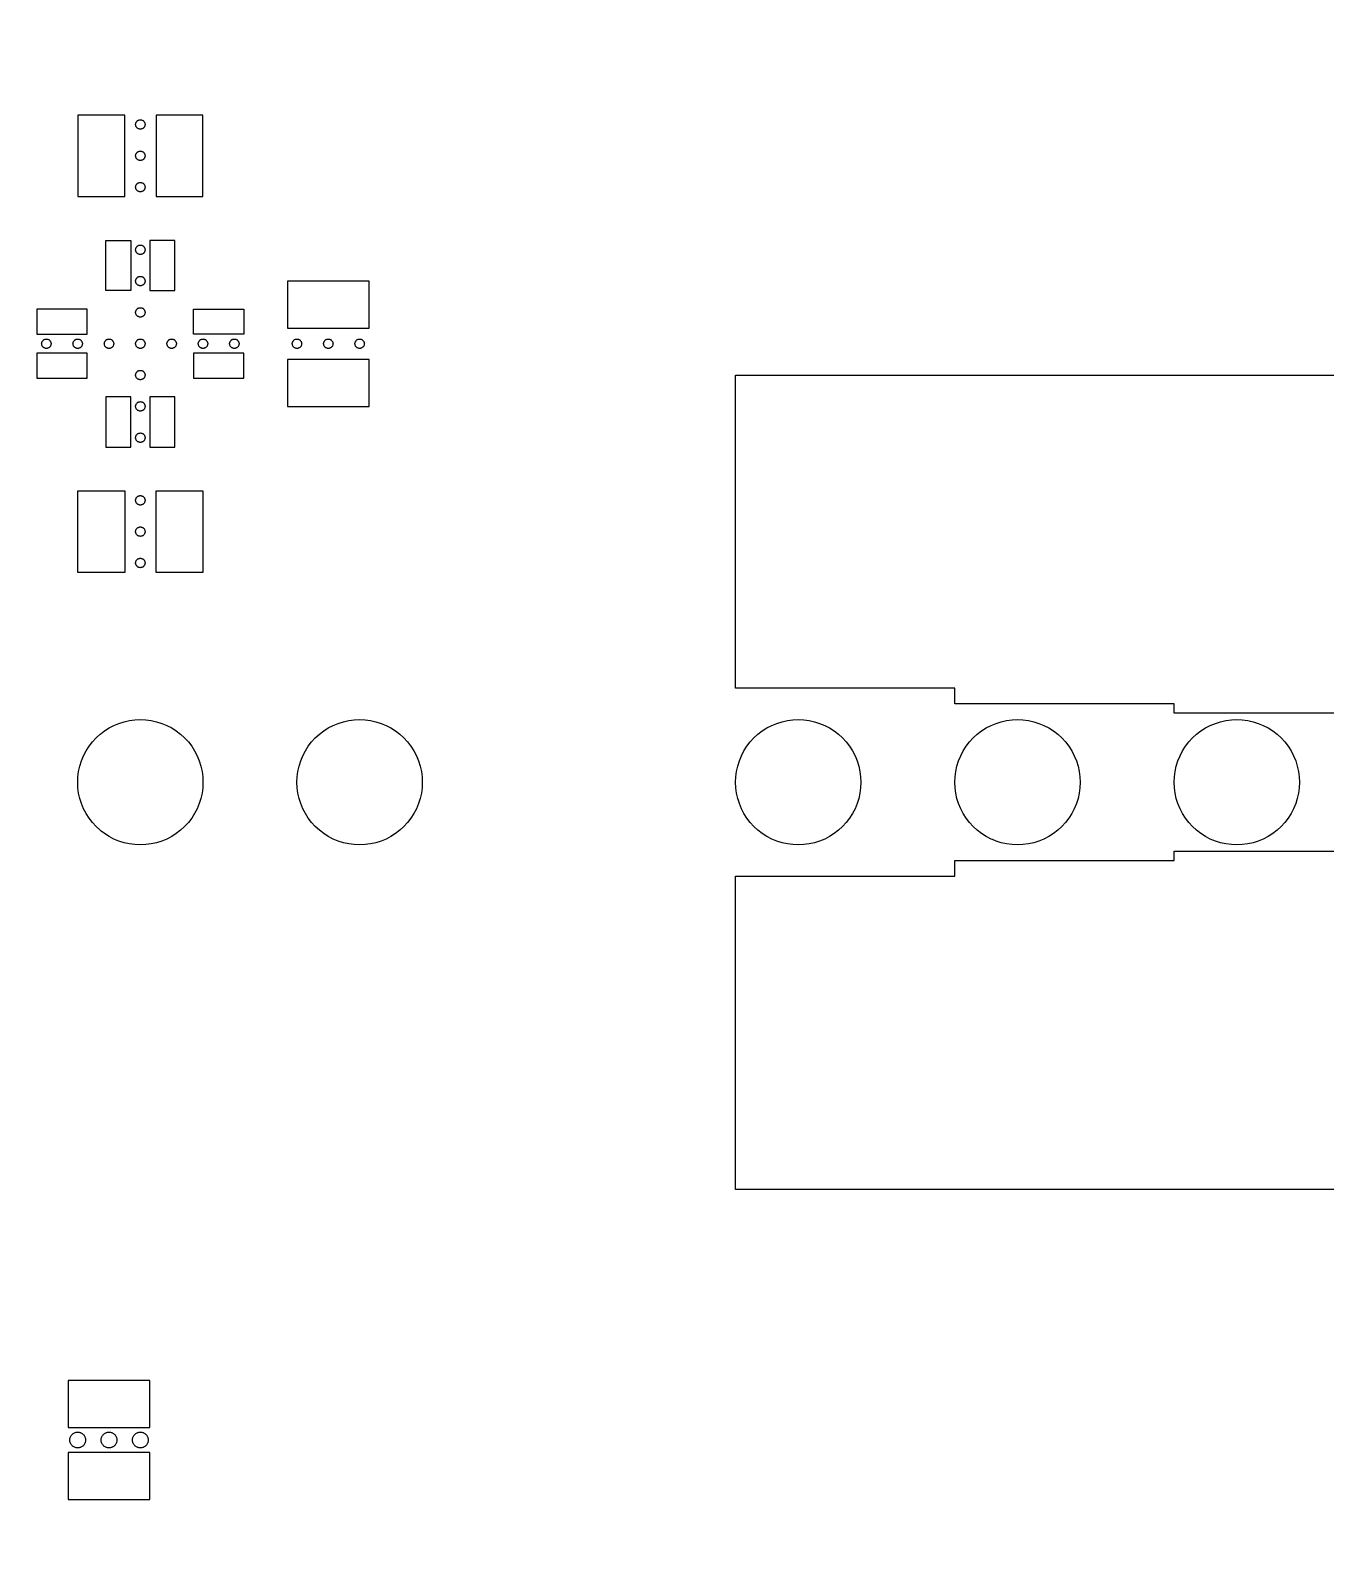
# Model space of a CAD drawing. Extents: x -52 to 52, y -50 to 50.
# Drawn here: x 41.215 to 41.6282, y 1.9 to 2.3899 of the extents above; entities that cross this region are included whole.
import ezdxf

# ---------------------------------------------------------------- set-up
doc = ezdxf.new("R2010")
doc.units = 0
for name, color, linetype in [('helperLayer', 6, 'CONTINUOUS'), ('largegap', 4, 'CONTINUOUS'), ('smallgap', 3, 'CONTINUOUS')]:
    doc.layers.add(name, color=color, linetype=linetype)

# ---------------------------------------------------------------- blocks, each defined once
blk = doc.blocks.new('Markers')
at = {"layer": 'largegap', "linetype": 'CONTINUOUS'}
for points in [[(41.23, 2.327), (41.245, 2.327), (41.245, 2.353), (41.23, 2.353), (41.23, 2.327)], [(41.23, 2.327), (41.245, 2.327), (41.245, 2.353), (41.23, 2.353), (41.23, 2.327)], [(41.255, 2.327), (41.27, 2.327), (41.27, 2.353), (41.255, 2.353), (41.255, 2.327)], [(41.255, 2.327), (41.27, 2.327), (41.27, 2.353), (41.255, 2.353), (41.255, 2.327)], [(41.239, 2.297), (41.239, 2.313), (41.245, 2.313), (41.247, 2.313), (41.247, 2.297), (41.239, 2.297)], [(41.239, 2.297), (41.239, 2.313), (41.245, 2.313), (41.247, 2.313), (41.247, 2.297), (41.239, 2.297)], [(41.253, 2.297), (41.261, 2.297), (41.261, 2.313), (41.253, 2.313), (41.253, 2.297)], [(41.253, 2.297), (41.261, 2.297), (41.261, 2.313), (41.253, 2.313), (41.253, 2.297)], [(41.297, 2.285), (41.323, 2.285), (41.323, 2.3), (41.297, 2.3), (41.297, 2.285)], [(41.297, 2.285), (41.323, 2.285), (41.323, 2.3), (41.297, 2.3), (41.297, 2.285)], [(41.217, 2.283), (41.233, 2.283), (41.233, 2.291), (41.217, 2.291), (41.217, 2.283)], [(41.217, 2.283), (41.233, 2.283), (41.233, 2.291), (41.217, 2.291), (41.217, 2.283)], [(41.267, 2.283), (41.267, 2.291), (41.27, 2.291), (41.283, 2.291), (41.283, 2.283), (41.267, 2.283)], [(41.267, 2.283), (41.267, 2.291), (41.27, 2.291), (41.283, 2.291), (41.283, 2.283), (41.267, 2.283)], [(41.217, 2.269), (41.233, 2.269), (41.233, 2.277), (41.217, 2.277), (41.217, 2.269)], [(41.217, 2.269), (41.233, 2.269), (41.233, 2.277), (41.217, 2.277), (41.217, 2.269)], [(41.267, 2.269), (41.283, 2.269), (41.283, 2.277), (41.267, 2.277), (41.267, 2.269)], [(41.267, 2.269), (41.283, 2.269), (41.283, 2.277), (41.267, 2.277), (41.267, 2.269)], [(41.297, 2.26), (41.323, 2.26), (41.323, 2.275), (41.297, 2.275), (41.297, 2.26)], [(41.297, 2.26), (41.323, 2.26), (41.323, 2.275), (41.297, 2.275), (41.297, 2.26)], [(41.58, 2.162), (41.58, 2.165), (41.51, 2.165), (41.51, 2.17), (41.44, 2.17), (41.44, 2.27), (41.83, 2.27), (41.83, 2.17), (41.76, 2.17), (41.76, 2.165), (41.69, 2.165), (41.69, 2.162), (41.58, 2.162)], [(41.58, 2.162), (41.58, 2.165), (41.51, 2.165), (41.51, 2.17), (41.44, 2.17), (41.44, 2.27), (41.83, 2.27), (41.83, 2.17), (41.76, 2.17), (41.76, 2.165), (41.69, 2.165), (41.69, 2.162), (41.58, 2.162)], [(41.239, 2.247), (41.247, 2.247), (41.247, 2.263), (41.239, 2.263), (41.239, 2.247)], [(41.239, 2.247), (41.247, 2.247), (41.247, 2.263), (41.239, 2.263), (41.239, 2.247)], [(41.253, 2.247), (41.261, 2.247), (41.261, 2.263), (41.253, 2.263), (41.253, 2.247)], [(41.253, 2.247), (41.261, 2.247), (41.261, 2.263), (41.253, 2.263), (41.253, 2.247)], [(41.23, 2.207), (41.23, 2.233), (41.233, 2.233), (41.245, 2.233), (41.245, 2.207), (41.23, 2.207)], [(41.23, 2.207), (41.23, 2.233), (41.233, 2.233), (41.245, 2.233), (41.245, 2.207), (41.23, 2.207)], [(41.255, 2.207), (41.255, 2.233), (41.261, 2.233), (41.27, 2.233), (41.27, 2.207), (41.255, 2.207)], [(41.255, 2.207), (41.255, 2.233), (41.261, 2.233), (41.27, 2.233), (41.27, 2.207), (41.255, 2.207)], [(41.44, 2.01), (41.44, 2.11), (41.51, 2.11), (41.51, 2.115), (41.58, 2.115), (41.58, 2.118), (41.69, 2.118), (41.69, 2.115), (41.76, 2.115), (41.76, 2.11), (41.83, 2.11), (41.83, 2.01), (41.44, 2.01)], [(41.44, 2.01), (41.44, 2.11), (41.51, 2.11), (41.51, 2.115), (41.58, 2.115), (41.58, 2.118), (41.69, 2.118), (41.69, 2.115), (41.76, 2.115), (41.76, 2.11), (41.83, 2.11), (41.83, 2.01), (41.44, 2.01)], [(41.227, 1.934), (41.253, 1.934), (41.253, 1.949), (41.227, 1.949), (41.227, 1.934)], [(41.227, 1.934), (41.253, 1.934), (41.253, 1.949), (41.227, 1.949), (41.227, 1.934)], [(41.227, 1.911), (41.253, 1.911), (41.253, 1.926), (41.227, 1.926), (41.227, 1.911)], [(41.227, 1.911), (41.253, 1.911), (41.253, 1.926), (41.227, 1.926), (41.227, 1.911)]]:
    blk.add_lwpolyline(points, close=True, dxfattribs=at)
at = {"layer": 'smallgap', "linetype": 'CONTINUOUS'}
for points in [[(41.24974, 2.351478), (41.249869, 2.351495), (41.25, 2.351501), (41.250131, 2.351495), (41.25026, 2.351478), (41.250388, 2.35145), (41.250513, 2.351411), (41.250634, 2.35136), (41.25075, 2.3513), (41.25086, 2.35123), (41.250964, 2.35115), (41.251061, 2.351062), (41.251149, 2.350965), (41.251229, 2.350861), (41.251299, 2.350751), (41.251359, 2.350635), (41.25141, 2.350514), (41.251449, 2.350389), (41.251477, 2.350261), (41.251494, 2.350132), (41.2515, 2.350001), (41.251494, 2.34987), (41.251477, 2.349741), (41.251449, 2.349613), (41.25141, 2.349488), (41.251359, 2.349367), (41.251299, 2.349251), (41.251229, 2.349141), (41.251149, 2.349037), (41.251061, 2.34894), (41.250964, 2.348852), (41.25086, 2.348772), (41.25075, 2.348702), (41.250634, 2.348642), (41.250513, 2.348591), (41.250388, 2.348552), (41.25026, 2.348524), (41.250131, 2.348507), (41.25, 2.348501), (41.249869, 2.348507), (41.24974, 2.348524), (41.249612, 2.348552), (41.249487, 2.348591), (41.249366, 2.348642), (41.24925, 2.348702), (41.24914, 2.348772), (41.249036, 2.348852), (41.248939, 2.34894), (41.248851, 2.349037), (41.248771, 2.349141), (41.248701, 2.349251), (41.248641, 2.349367), (41.24859, 2.349488), (41.248551, 2.349613), (41.248523, 2.349741), (41.248506, 2.34987), (41.2485, 2.350001), (41.248506, 2.350132), (41.248523, 2.350261), (41.248551, 2.350389), (41.24859, 2.350514), (41.248641, 2.350635), (41.248701, 2.350751), (41.248771, 2.350861), (41.248851, 2.350965), (41.248939, 2.351062), (41.249036, 2.35115), (41.24914, 2.35123), (41.24925, 2.3513), (41.249366, 2.35136), (41.249487, 2.351411), (41.249612, 2.35145), (41.24974, 2.351478)], [(41.249869, 2.341495), (41.25, 2.341501), (41.250131, 2.341495), (41.25026, 2.341478), (41.250388, 2.34145), (41.250513, 2.341411), (41.250634, 2.34136), (41.25075, 2.3413), (41.25086, 2.34123), (41.250964, 2.34115), (41.251061, 2.341062), (41.251149, 2.340965), (41.251229, 2.340861), (41.251299, 2.340751), (41.251359, 2.340635), (41.25141, 2.340514), (41.251449, 2.340389), (41.251477, 2.340261), (41.251494, 2.340132), (41.2515, 2.340001), (41.251494, 2.33987), (41.251477, 2.339741), (41.251449, 2.339613), (41.25141, 2.339488), (41.251359, 2.339367), (41.251299, 2.339251), (41.251229, 2.339141), (41.251149, 2.339037), (41.251061, 2.33894), (41.250964, 2.338852), (41.25086, 2.338772), (41.25075, 2.338702), (41.250634, 2.338642), (41.250513, 2.338591), (41.250388, 2.338552), (41.25026, 2.338524), (41.250131, 2.338507), (41.25, 2.338501), (41.249869, 2.338507), (41.24974, 2.338524), (41.249612, 2.338552), (41.249487, 2.338591), (41.249366, 2.338642), (41.24925, 2.338702), (41.24914, 2.338772), (41.249036, 2.338852), (41.248939, 2.33894), (41.248851, 2.339037), (41.248771, 2.339141), (41.248701, 2.339251), (41.248641, 2.339367), (41.24859, 2.339488), (41.248551, 2.339613), (41.248523, 2.339741), (41.248506, 2.33987), (41.2485, 2.340001), (41.248506, 2.340132), (41.248523, 2.340261), (41.248551, 2.340389), (41.24859, 2.340514), (41.248641, 2.340635), (41.248701, 2.340751), (41.248771, 2.340861), (41.248851, 2.340965), (41.248939, 2.341062), (41.249036, 2.34115), (41.24914, 2.34123), (41.24925, 2.3413), (41.249366, 2.34136), (41.249487, 2.341411), (41.249612, 2.34145), (41.24974, 2.341478), (41.249869, 2.341495)], [(41.24974, 2.331478), (41.249869, 2.331495), (41.25, 2.331501), (41.250131, 2.331495), (41.25026, 2.331478), (41.250388, 2.33145), (41.250513, 2.331411), (41.250634, 2.33136), (41.25075, 2.3313), (41.25086, 2.33123), (41.250964, 2.33115), (41.251061, 2.331062), (41.251149, 2.330965), (41.251229, 2.330861), (41.251299, 2.330751), (41.251359, 2.330635), (41.25141, 2.330514), (41.251449, 2.330389), (41.251477, 2.330261), (41.251494, 2.330132), (41.2515, 2.330001), (41.251494, 2.32987), (41.251477, 2.329741), (41.251449, 2.329613), (41.25141, 2.329488), (41.251359, 2.329367), (41.251299, 2.329251), (41.251229, 2.329141), (41.251149, 2.329037), (41.251061, 2.32894), (41.250964, 2.328852), (41.25086, 2.328772), (41.25075, 2.328702), (41.250634, 2.328642), (41.250513, 2.328591), (41.250388, 2.328552), (41.25026, 2.328524), (41.250131, 2.328507), (41.25, 2.328501), (41.249869, 2.328507), (41.24974, 2.328524), (41.249612, 2.328552), (41.249487, 2.328591), (41.249366, 2.328642), (41.24925, 2.328702), (41.24914, 2.328772), (41.249036, 2.328852), (41.248939, 2.32894), (41.248851, 2.329037), (41.248771, 2.329141), (41.248701, 2.329251), (41.248641, 2.329367), (41.24859, 2.329488), (41.248551, 2.329613), (41.248523, 2.329741), (41.248506, 2.32987), (41.2485, 2.330001), (41.248506, 2.330132), (41.248523, 2.330261), (41.248551, 2.330389), (41.24859, 2.330514), (41.248641, 2.330635), (41.248701, 2.330751), (41.248771, 2.330861), (41.248851, 2.330965), (41.248939, 2.331062), (41.249036, 2.33115), (41.24914, 2.33123), (41.24925, 2.3313), (41.249366, 2.33136), (41.249487, 2.331411), (41.249612, 2.33145), (41.24974, 2.331478)], [(41.24974, 2.311478), (41.249869, 2.311495), (41.25, 2.311501), (41.250131, 2.311495), (41.25026, 2.311478), (41.250388, 2.31145), (41.250513, 2.311411), (41.250634, 2.31136), (41.25075, 2.3113), (41.25086, 2.31123), (41.250964, 2.31115), (41.251061, 2.311062), (41.251149, 2.310965), (41.251229, 2.310861), (41.251299, 2.310751), (41.251359, 2.310635), (41.25141, 2.310514), (41.251449, 2.310389), (41.251477, 2.310261), (41.251494, 2.310132), (41.2515, 2.310001), (41.251494, 2.30987), (41.251477, 2.309741), (41.251449, 2.309613), (41.25141, 2.309488), (41.251359, 2.309367), (41.251299, 2.309251), (41.251229, 2.309141), (41.251149, 2.309037), (41.251061, 2.30894), (41.250964, 2.308852), (41.25086, 2.308772), (41.25075, 2.308702), (41.250634, 2.308642), (41.250513, 2.308591), (41.250388, 2.308552), (41.25026, 2.308524), (41.250131, 2.308507), (41.25, 2.308501), (41.249869, 2.308507), (41.24974, 2.308524), (41.249612, 2.308552), (41.249487, 2.308591), (41.249366, 2.308642), (41.24925, 2.308702), (41.24914, 2.308772), (41.249036, 2.308852), (41.248939, 2.30894), (41.248851, 2.309037), (41.248771, 2.309141), (41.248701, 2.309251), (41.248641, 2.309367), (41.24859, 2.309488), (41.248551, 2.309613), (41.248523, 2.309741), (41.248506, 2.30987), (41.2485, 2.310001), (41.248506, 2.310132), (41.248523, 2.310261), (41.248551, 2.310389), (41.24859, 2.310514), (41.248641, 2.310635), (41.248701, 2.310751), (41.248771, 2.310861), (41.248851, 2.310965), (41.248939, 2.311062), (41.249036, 2.31115), (41.24914, 2.31123), (41.24925, 2.3113), (41.249366, 2.31136), (41.249487, 2.311411), (41.249612, 2.31145), (41.24974, 2.311478)], [(41.249869, 2.301495), (41.25, 2.301501), (41.250131, 2.301495), (41.25026, 2.301478), (41.250388, 2.30145), (41.250513, 2.301411), (41.250634, 2.30136), (41.25075, 2.3013), (41.25086, 2.30123), (41.250964, 2.30115), (41.251061, 2.301062), (41.251149, 2.300965), (41.251229, 2.300861), (41.251299, 2.300751), (41.251359, 2.300635), (41.25141, 2.300514), (41.251424, 2.30047), (41.251449, 2.300389), (41.251477, 2.300261), (41.251494, 2.300132), (41.2515, 2.300001), (41.251494, 2.29987), (41.251477, 2.299741), (41.251449, 2.299613), (41.25141, 2.299488), (41.251359, 2.299367), (41.251299, 2.299251), (41.251229, 2.299141), (41.251149, 2.299037), (41.251061, 2.29894), (41.250964, 2.298852), (41.25086, 2.298772), (41.25075, 2.298702), (41.250634, 2.298642), (41.250513, 2.298591), (41.250388, 2.298552), (41.25026, 2.298524), (41.250131, 2.298507), (41.25, 2.298501), (41.249869, 2.298507), (41.24974, 2.298524), (41.249612, 2.298552), (41.249487, 2.298591), (41.249366, 2.298642), (41.24925, 2.298702), (41.24914, 2.298772), (41.249036, 2.298852), (41.248939, 2.29894), (41.248851, 2.299037), (41.248771, 2.299141), (41.248701, 2.299251), (41.248641, 2.299367), (41.24859, 2.299488), (41.248551, 2.299613), (41.248523, 2.299741), (41.248506, 2.29987), (41.2485, 2.300001), (41.248506, 2.300132), (41.248523, 2.300261), (41.248551, 2.300389), (41.248576, 2.30047), (41.24859, 2.300514), (41.248641, 2.300635), (41.248701, 2.300751), (41.248771, 2.300861), (41.248851, 2.300965), (41.248939, 2.301062), (41.249036, 2.30115), (41.24914, 2.30123), (41.24925, 2.3013), (41.249366, 2.30136), (41.249487, 2.301411), (41.249612, 2.30145), (41.24974, 2.301478), (41.249869, 2.301495)], [(41.249869, 2.291495), (41.25, 2.291501), (41.250131, 2.291495), (41.25026, 2.291478), (41.250388, 2.29145), (41.250513, 2.291411), (41.250634, 2.29136), (41.25075, 2.2913), (41.25086, 2.29123), (41.250964, 2.29115), (41.251061, 2.291062), (41.251149, 2.290965), (41.251229, 2.290861), (41.251299, 2.290751), (41.251359, 2.290635), (41.25141, 2.290514), (41.251449, 2.290389), (41.251477, 2.290261), (41.251494, 2.290132), (41.2515, 2.290001), (41.251494, 2.28987), (41.251477, 2.289741), (41.251449, 2.289613), (41.25141, 2.289488), (41.251359, 2.289367), (41.251299, 2.289251), (41.251229, 2.289141), (41.251149, 2.289037), (41.251061, 2.28894), (41.250964, 2.288852), (41.25086, 2.288772), (41.25075, 2.288702), (41.250634, 2.288642), (41.250513, 2.288591), (41.250388, 2.288552), (41.25026, 2.288524), (41.250131, 2.288507), (41.25, 2.288501), (41.249869, 2.288507), (41.24974, 2.288524), (41.249612, 2.288552), (41.249487, 2.288591), (41.249366, 2.288642), (41.24925, 2.288702), (41.24914, 2.288772), (41.249036, 2.288852), (41.248939, 2.28894), (41.248851, 2.289037), (41.248771, 2.289141), (41.248701, 2.289251), (41.248641, 2.289367), (41.24859, 2.289488), (41.248551, 2.289613), (41.248523, 2.289741), (41.248506, 2.28987), (41.2485, 2.290001), (41.248506, 2.290132), (41.248523, 2.290261), (41.248551, 2.290389), (41.24859, 2.290514), (41.248641, 2.290635), (41.248701, 2.290751), (41.248771, 2.290861), (41.248851, 2.290965), (41.248939, 2.291062), (41.249036, 2.29115), (41.24914, 2.29123), (41.24925, 2.2913), (41.249366, 2.29136), (41.249487, 2.291411), (41.249612, 2.29145), (41.24974, 2.291478), (41.249869, 2.291495)], [(41.219869, 2.281495), (41.22, 2.281501), (41.220131, 2.281495), (41.22026, 2.281478), (41.220388, 2.28145), (41.220513, 2.281411), (41.220634, 2.28136), (41.22075, 2.2813), (41.22086, 2.28123), (41.220964, 2.28115), (41.221061, 2.281062), (41.221149, 2.280965), (41.221229, 2.280861), (41.221299, 2.280751), (41.221359, 2.280635), (41.22141, 2.280514), (41.221449, 2.280389), (41.221477, 2.280261), (41.221494, 2.280132), (41.2215, 2.280001), (41.221494, 2.27987), (41.221477, 2.279741), (41.221449, 2.279613), (41.22141, 2.279488), (41.221359, 2.279367), (41.221299, 2.279251), (41.221229, 2.279141), (41.221149, 2.279037), (41.221061, 2.27894), (41.220964, 2.278852), (41.22086, 2.278772), (41.22075, 2.278702), (41.220634, 2.278642), (41.220513, 2.278591), (41.220388, 2.278552), (41.22026, 2.278524), (41.220131, 2.278507), (41.22, 2.278501), (41.219869, 2.278507), (41.21974, 2.278524), (41.219612, 2.278552), (41.219487, 2.278591), (41.219366, 2.278642), (41.21925, 2.278702), (41.21914, 2.278772), (41.219036, 2.278852), (41.218939, 2.27894), (41.218851, 2.279037), (41.218771, 2.279141), (41.218701, 2.279251), (41.218641, 2.279367), (41.21859, 2.279488), (41.218551, 2.279613), (41.218523, 2.279741), (41.218506, 2.27987), (41.2185, 2.280001), (41.218506, 2.280132), (41.218523, 2.280261), (41.218551, 2.280389), (41.21859, 2.280514), (41.218641, 2.280635), (41.218701, 2.280751), (41.218771, 2.280861), (41.218851, 2.280965), (41.218939, 2.281062), (41.219036, 2.28115), (41.21914, 2.28123), (41.21925, 2.2813), (41.219366, 2.28136), (41.219487, 2.281411), (41.219612, 2.28145), (41.21974, 2.281478), (41.219869, 2.281495)], [(41.22974, 2.281478), (41.229869, 2.281495), (41.23, 2.281501), (41.230131, 2.281495), (41.23026, 2.281478), (41.230388, 2.28145), (41.230513, 2.281411), (41.230634, 2.28136), (41.23075, 2.2813), (41.23086, 2.28123), (41.230964, 2.28115), (41.231061, 2.281062), (41.231149, 2.280965), (41.231229, 2.280861), (41.231299, 2.280751), (41.231359, 2.280635), (41.23141, 2.280514), (41.231449, 2.280389), (41.231477, 2.280261), (41.231494, 2.280132), (41.2315, 2.280001), (41.231494, 2.27987), (41.231477, 2.279741), (41.231449, 2.279613), (41.23141, 2.279488), (41.231359, 2.279367), (41.231299, 2.279251), (41.231229, 2.279141), (41.231149, 2.279037), (41.231061, 2.27894), (41.230964, 2.278852), (41.23086, 2.278772), (41.23075, 2.278702), (41.230634, 2.278642), (41.230513, 2.278591), (41.230388, 2.278552), (41.23026, 2.278524), (41.230131, 2.278507), (41.23, 2.278501), (41.229869, 2.278507), (41.22974, 2.278524), (41.229612, 2.278552), (41.229487, 2.278591), (41.229366, 2.278642), (41.22925, 2.278702), (41.22914, 2.278772), (41.229036, 2.278852), (41.228939, 2.27894), (41.228851, 2.279037), (41.228771, 2.279141), (41.228701, 2.279251), (41.228641, 2.279367), (41.22859, 2.279488), (41.228551, 2.279613), (41.228523, 2.279741), (41.228506, 2.27987), (41.2285, 2.280001), (41.228506, 2.280132), (41.228523, 2.280261), (41.228551, 2.280389), (41.22859, 2.280514), (41.228641, 2.280635), (41.228701, 2.280751), (41.228771, 2.280861), (41.228851, 2.280965), (41.228939, 2.281062), (41.229036, 2.28115), (41.22914, 2.28123), (41.22925, 2.2813), (41.229366, 2.28136), (41.229487, 2.281411), (41.229612, 2.28145), (41.22974, 2.281478)], [(41.23974, 2.281478), (41.239869, 2.281495), (41.24, 2.281501), (41.240131, 2.281495), (41.24026, 2.281478), (41.240388, 2.28145), (41.240513, 2.281411), (41.240634, 2.28136), (41.24075, 2.2813), (41.24086, 2.28123), (41.240964, 2.28115), (41.241061, 2.281062), (41.241149, 2.280965), (41.241229, 2.280861), (41.241299, 2.280751), (41.241359, 2.280635), (41.24141, 2.280514), (41.241449, 2.280389), (41.241477, 2.280261), (41.241494, 2.280132), (41.2415, 2.280001), (41.241494, 2.27987), (41.241477, 2.279741), (41.241449, 2.279613), (41.24141, 2.279488), (41.241359, 2.279367), (41.241299, 2.279251), (41.241229, 2.279141), (41.241149, 2.279037), (41.241061, 2.27894), (41.240964, 2.278852), (41.24086, 2.278772), (41.24075, 2.278702), (41.240634, 2.278642), (41.240513, 2.278591), (41.240388, 2.278552), (41.24026, 2.278524), (41.240131, 2.278507), (41.24, 2.278501), (41.239869, 2.278507), (41.23974, 2.278524), (41.239612, 2.278552), (41.239487, 2.278591), (41.239366, 2.278642), (41.23925, 2.278702), (41.23914, 2.278772), (41.239036, 2.278852), (41.238939, 2.27894), (41.238851, 2.279037), (41.238771, 2.279141), (41.238701, 2.279251), (41.238641, 2.279367), (41.23859, 2.279488), (41.238551, 2.279613), (41.238523, 2.279741), (41.238506, 2.27987), (41.2385, 2.280001), (41.238506, 2.280132), (41.238523, 2.280261), (41.238551, 2.280389), (41.23859, 2.280514), (41.238641, 2.280635), (41.238701, 2.280751), (41.238771, 2.280861), (41.238851, 2.280965), (41.238939, 2.281062), (41.239036, 2.28115), (41.23914, 2.28123), (41.23925, 2.2813), (41.239366, 2.28136), (41.239487, 2.281411), (41.239612, 2.28145), (41.23974, 2.281478)], [(41.249869, 2.281495), (41.25, 2.281501), (41.250131, 2.281495), (41.25026, 2.281478), (41.250388, 2.28145), (41.250513, 2.281411), (41.250634, 2.28136), (41.25075, 2.2813), (41.25086, 2.28123), (41.250964, 2.28115), (41.251061, 2.281062), (41.251149, 2.280965), (41.251229, 2.280861), (41.251299, 2.280751), (41.251359, 2.280635), (41.25141, 2.280514), (41.251449, 2.280389), (41.251477, 2.280261), (41.251494, 2.280132), (41.2515, 2.280001), (41.251494, 2.27987), (41.251477, 2.279741), (41.251449, 2.279613), (41.25141, 2.279488), (41.251359, 2.279367), (41.251299, 2.279251), (41.251229, 2.279141), (41.251149, 2.279037), (41.251061, 2.27894), (41.250964, 2.278852), (41.25086, 2.278772), (41.25075, 2.278702), (41.250634, 2.278642), (41.250513, 2.278591), (41.250388, 2.278552), (41.25026, 2.278524), (41.250131, 2.278507), (41.25, 2.278501), (41.249869, 2.278507), (41.249844, 2.27851), (41.249843, 2.27851), (41.24974, 2.278524), (41.249612, 2.278552), (41.249487, 2.278591), (41.249366, 2.278642), (41.24925, 2.278702), (41.24914, 2.278772), (41.249036, 2.278852), (41.248939, 2.27894), (41.248851, 2.279037), (41.248771, 2.279141), (41.248701, 2.279251), (41.248641, 2.279367), (41.24859, 2.279488), (41.248551, 2.279613), (41.248523, 2.279741), (41.248506, 2.27987), (41.2485, 2.280001), (41.248506, 2.280132), (41.248523, 2.280261), (41.248551, 2.280389), (41.24859, 2.280514), (41.248641, 2.280635), (41.248701, 2.280751), (41.248771, 2.280861), (41.248851, 2.280965), (41.248939, 2.281062), (41.249036, 2.28115), (41.24914, 2.28123), (41.24925, 2.2813), (41.249366, 2.28136), (41.249487, 2.281411), (41.249612, 2.28145), (41.24974, 2.281478), (41.249843, 2.281492), (41.249844, 2.281492), (41.249869, 2.281495)], [(41.25974, 2.281478), (41.259869, 2.281495), (41.26, 2.281501), (41.260131, 2.281495), (41.26026, 2.281478), (41.260388, 2.28145), (41.260513, 2.281411), (41.260634, 2.28136), (41.26075, 2.2813), (41.26086, 2.28123), (41.260964, 2.28115), (41.261061, 2.281062), (41.261149, 2.280965), (41.261229, 2.280861), (41.261299, 2.280751), (41.261359, 2.280635), (41.26141, 2.280514), (41.261449, 2.280389), (41.261477, 2.280261), (41.261494, 2.280132), (41.2615, 2.280001), (41.261494, 2.27987), (41.261477, 2.279741), (41.261449, 2.279613), (41.26141, 2.279488), (41.261359, 2.279367), (41.261299, 2.279251), (41.261229, 2.279141), (41.261149, 2.279037), (41.261061, 2.27894), (41.260964, 2.278852), (41.26086, 2.278772), (41.26075, 2.278702), (41.260634, 2.278642), (41.260513, 2.278591), (41.260388, 2.278552), (41.26026, 2.278524), (41.260131, 2.278507), (41.26, 2.278501), (41.259869, 2.278507), (41.25974, 2.278524), (41.259612, 2.278552), (41.259487, 2.278591), (41.259366, 2.278642), (41.25925, 2.278702), (41.25914, 2.278772), (41.259036, 2.278852), (41.258939, 2.27894), (41.258851, 2.279037), (41.258771, 2.279141), (41.258701, 2.279251), (41.258641, 2.279367), (41.25859, 2.279488), (41.258551, 2.279613), (41.258523, 2.279741), (41.258506, 2.27987), (41.2585, 2.280001), (41.258506, 2.280132), (41.258523, 2.280261), (41.258551, 2.280389), (41.25859, 2.280514), (41.258641, 2.280635), (41.258701, 2.280751), (41.258771, 2.280861), (41.258851, 2.280965), (41.258939, 2.281062), (41.259036, 2.28115), (41.25914, 2.28123), (41.25925, 2.2813), (41.259366, 2.28136), (41.259487, 2.281411), (41.259612, 2.28145), (41.25974, 2.281478)], [(41.269869, 2.281495), (41.27, 2.281501), (41.270131, 2.281495), (41.27026, 2.281478), (41.270388, 2.28145), (41.270513, 2.281411), (41.270634, 2.28136), (41.27075, 2.2813), (41.27086, 2.28123), (41.270964, 2.28115), (41.271061, 2.281062), (41.271149, 2.280965), (41.271229, 2.280861), (41.271299, 2.280751), (41.271359, 2.280635), (41.27141, 2.280514), (41.271449, 2.280389), (41.271477, 2.280261), (41.271494, 2.280132), (41.2715, 2.280001), (41.271494, 2.27987), (41.271477, 2.279741), (41.271449, 2.279613), (41.27141, 2.279488), (41.271359, 2.279367), (41.271299, 2.279251), (41.271229, 2.279141), (41.271149, 2.279037), (41.271061, 2.27894), (41.270964, 2.278852), (41.27086, 2.278772), (41.27075, 2.278702), (41.270634, 2.278642), (41.270513, 2.278591), (41.270388, 2.278552), (41.27026, 2.278524), (41.270131, 2.278507), (41.27, 2.278501), (41.269869, 2.278507), (41.26974, 2.278524), (41.269612, 2.278552), (41.269487, 2.278591), (41.269366, 2.278642), (41.26925, 2.278702), (41.26914, 2.278772), (41.269036, 2.278852), (41.268939, 2.27894), (41.268851, 2.279037), (41.268771, 2.279141), (41.268701, 2.279251), (41.268641, 2.279367), (41.26859, 2.279488), (41.268551, 2.279613), (41.268523, 2.279741), (41.268506, 2.27987), (41.2685, 2.280001), (41.268506, 2.280132), (41.268523, 2.280261), (41.268551, 2.280389), (41.26859, 2.280514), (41.268641, 2.280635), (41.268701, 2.280751), (41.268771, 2.280861), (41.268851, 2.280965), (41.268939, 2.281062), (41.269036, 2.28115), (41.26914, 2.28123), (41.26925, 2.2813), (41.269366, 2.28136), (41.269487, 2.281411), (41.269612, 2.28145), (41.26974, 2.281478), (41.269869, 2.281495)], [(41.27974, 2.281478), (41.279869, 2.281495), (41.28, 2.281501), (41.280131, 2.281495), (41.28026, 2.281478), (41.280388, 2.28145), (41.280513, 2.281411), (41.280634, 2.28136), (41.28075, 2.2813), (41.28086, 2.28123), (41.280964, 2.28115), (41.281061, 2.281062), (41.281149, 2.280965), (41.281229, 2.280861), (41.281299, 2.280751), (41.281359, 2.280635), (41.28141, 2.280514), (41.281449, 2.280389), (41.281477, 2.280261), (41.281494, 2.280132), (41.2815, 2.280001), (41.281494, 2.27987), (41.281477, 2.279741), (41.281449, 2.279613), (41.28141, 2.279488), (41.281359, 2.279367), (41.281299, 2.279251), (41.281229, 2.279141), (41.281149, 2.279037), (41.281061, 2.27894), (41.280964, 2.278852), (41.28086, 2.278772), (41.28075, 2.278702), (41.280634, 2.278642), (41.280513, 2.278591), (41.280388, 2.278552), (41.28026, 2.278524), (41.280131, 2.278507), (41.28, 2.278501), (41.279869, 2.278507), (41.27974, 2.278524), (41.279612, 2.278552), (41.279487, 2.278591), (41.279366, 2.278642), (41.27925, 2.278702), (41.27914, 2.278772), (41.279036, 2.278852), (41.278939, 2.27894), (41.278851, 2.279037), (41.278771, 2.279141), (41.278701, 2.279251), (41.278641, 2.279367), (41.27859, 2.279488), (41.278551, 2.279613), (41.278523, 2.279741), (41.278506, 2.27987), (41.2785, 2.280001), (41.278506, 2.280132), (41.278523, 2.280261), (41.278551, 2.280389), (41.27859, 2.280514), (41.278641, 2.280635), (41.278701, 2.280751), (41.278771, 2.280861), (41.278851, 2.280965), (41.278939, 2.281062), (41.279036, 2.28115), (41.27914, 2.28123), (41.27925, 2.2813), (41.279366, 2.28136), (41.279487, 2.281411), (41.279612, 2.28145), (41.27974, 2.281478)], [(41.299869, 2.281495), (41.3, 2.281501), (41.300131, 2.281495), (41.30026, 2.281478), (41.300388, 2.28145), (41.300513, 2.281411), (41.300634, 2.28136), (41.30075, 2.2813), (41.30086, 2.28123), (41.300964, 2.28115), (41.301061, 2.281062), (41.301149, 2.280965), (41.301229, 2.280861), (41.301299, 2.280751), (41.301359, 2.280635), (41.30141, 2.280514), (41.301449, 2.280389), (41.301477, 2.280261), (41.301494, 2.280132), (41.3015, 2.280001), (41.301494, 2.27987), (41.301477, 2.279741), (41.301449, 2.279613), (41.30141, 2.279488), (41.301359, 2.279367), (41.301299, 2.279251), (41.301229, 2.279141), (41.301149, 2.279037), (41.301061, 2.27894), (41.300964, 2.278852), (41.30086, 2.278772), (41.30075, 2.278702), (41.300634, 2.278642), (41.300513, 2.278591), (41.300388, 2.278552), (41.30026, 2.278524), (41.300131, 2.278507), (41.3, 2.278501), (41.299869, 2.278507), (41.29974, 2.278524), (41.299612, 2.278552), (41.299487, 2.278591), (41.299366, 2.278642), (41.29925, 2.278702), (41.29914, 2.278772), (41.299036, 2.278852), (41.298939, 2.27894), (41.298851, 2.279037), (41.298771, 2.279141), (41.298701, 2.279251), (41.298641, 2.279367), (41.29859, 2.279488), (41.298551, 2.279613), (41.298523, 2.279741), (41.298506, 2.27987), (41.2985, 2.280001), (41.298506, 2.280132), (41.298523, 2.280261), (41.298551, 2.280389), (41.29859, 2.280514), (41.298641, 2.280635), (41.298701, 2.280751), (41.298771, 2.280861), (41.298851, 2.280965), (41.298939, 2.281062), (41.299036, 2.28115), (41.29914, 2.28123), (41.29925, 2.2813), (41.299366, 2.28136), (41.299487, 2.281411), (41.299612, 2.28145), (41.29974, 2.281478), (41.299869, 2.281495)], [(41.30974, 2.281478), (41.309869, 2.281495), (41.31, 2.281501), (41.310131, 2.281495), (41.31026, 2.281478), (41.310388, 2.28145), (41.310513, 2.281411), (41.310634, 2.28136), (41.31075, 2.2813), (41.31086, 2.28123), (41.310964, 2.28115), (41.311061, 2.281062), (41.311149, 2.280965), (41.311229, 2.280861), (41.311299, 2.280751), (41.311359, 2.280635), (41.31141, 2.280514), (41.311449, 2.280389), (41.311477, 2.280261), (41.311494, 2.280132), (41.3115, 2.280001), (41.311494, 2.27987), (41.311477, 2.279741), (41.311449, 2.279613), (41.31141, 2.279488), (41.311359, 2.279367), (41.311299, 2.279251), (41.311229, 2.279141), (41.311149, 2.279037), (41.311061, 2.27894), (41.310964, 2.278852), (41.31086, 2.278772), (41.31075, 2.278702), (41.310634, 2.278642), (41.310513, 2.278591), (41.310388, 2.278552), (41.31026, 2.278524), (41.310131, 2.278507), (41.31, 2.278501), (41.309869, 2.278507), (41.30974, 2.278524), (41.309612, 2.278552), (41.309487, 2.278591), (41.309366, 2.278642), (41.30925, 2.278702), (41.30914, 2.278772), (41.309036, 2.278852), (41.308939, 2.27894), (41.308851, 2.279037), (41.308771, 2.279141), (41.308701, 2.279251), (41.308641, 2.279367), (41.30859, 2.279488), (41.308551, 2.279613), (41.308523, 2.279741), (41.308506, 2.27987), (41.3085, 2.280001), (41.308506, 2.280132), (41.308523, 2.280261), (41.308551, 2.280389), (41.30859, 2.280514), (41.308641, 2.280635), (41.308701, 2.280751), (41.308771, 2.280861), (41.308851, 2.280965), (41.308939, 2.281062), (41.309036, 2.28115), (41.30914, 2.28123), (41.30925, 2.2813), (41.309366, 2.28136), (41.309487, 2.281411), (41.309612, 2.28145), (41.30974, 2.281478)], [(41.31974, 2.281478), (41.319869, 2.281495), (41.32, 2.281501), (41.320131, 2.281495), (41.32026, 2.281478), (41.320388, 2.28145), (41.320513, 2.281411), (41.320634, 2.28136), (41.32075, 2.2813), (41.32086, 2.28123), (41.320964, 2.28115), (41.321061, 2.281062), (41.321149, 2.280965), (41.321229, 2.280861), (41.321299, 2.280751), (41.321359, 2.280635), (41.32141, 2.280514), (41.321449, 2.280389), (41.321477, 2.280261), (41.321494, 2.280132), (41.3215, 2.280001), (41.321494, 2.27987), (41.321477, 2.279741), (41.321449, 2.279613), (41.32141, 2.279488), (41.321359, 2.279367), (41.321299, 2.279251), (41.321229, 2.279141), (41.321149, 2.279037), (41.321061, 2.27894), (41.320964, 2.278852), (41.32086, 2.278772), (41.32075, 2.278702), (41.320634, 2.278642), (41.320513, 2.278591), (41.320388, 2.278552), (41.32026, 2.278524), (41.320131, 2.278507), (41.32, 2.278501), (41.319869, 2.278507), (41.31974, 2.278524), (41.319612, 2.278552), (41.319487, 2.278591), (41.319366, 2.278642), (41.31925, 2.278702), (41.31914, 2.278772), (41.319036, 2.278852), (41.318939, 2.27894), (41.318851, 2.279037), (41.318771, 2.279141), (41.318701, 2.279251), (41.318641, 2.279367), (41.31859, 2.279488), (41.318551, 2.279613), (41.318523, 2.279741), (41.318506, 2.27987), (41.3185, 2.280001), (41.318506, 2.280132), (41.318523, 2.280261), (41.318551, 2.280389), (41.31859, 2.280514), (41.318641, 2.280635), (41.318701, 2.280751), (41.318771, 2.280861), (41.318851, 2.280965), (41.318939, 2.281062), (41.319036, 2.28115), (41.31914, 2.28123), (41.31925, 2.2813), (41.319366, 2.28136), (41.319487, 2.281411), (41.319612, 2.28145), (41.31974, 2.281478)], [(41.249869, 2.271495), (41.25, 2.271501), (41.250131, 2.271495), (41.25026, 2.271478), (41.250388, 2.27145), (41.250513, 2.271411), (41.250634, 2.27136), (41.25075, 2.2713), (41.25086, 2.27123), (41.250964, 2.27115), (41.251061, 2.271062), (41.251149, 2.270965), (41.251229, 2.270861), (41.251299, 2.270751), (41.251359, 2.270635), (41.25141, 2.270514), (41.251449, 2.270389), (41.251477, 2.270261), (41.251494, 2.270132), (41.2515, 2.270001), (41.251494, 2.26987), (41.251477, 2.269741), (41.251449, 2.269613), (41.25141, 2.269488), (41.251359, 2.269367), (41.251299, 2.269251), (41.251229, 2.269141), (41.251149, 2.269037), (41.251061, 2.26894), (41.250964, 2.268852), (41.25086, 2.268772), (41.25075, 2.268702), (41.250634, 2.268642), (41.250513, 2.268591), (41.250388, 2.268552), (41.25026, 2.268524), (41.250131, 2.268507), (41.25, 2.268501), (41.249869, 2.268507), (41.249844, 2.26851), (41.24974, 2.268524), (41.249612, 2.268552), (41.249487, 2.268591), (41.249366, 2.268642), (41.24925, 2.268702), (41.24914, 2.268772), (41.249036, 2.268852), (41.248939, 2.26894), (41.248851, 2.269037), (41.248771, 2.269141), (41.248701, 2.269251), (41.248641, 2.269367), (41.24859, 2.269488), (41.248551, 2.269613), (41.248523, 2.269741), (41.248506, 2.26987), (41.2485, 2.270001), (41.248506, 2.270132), (41.248523, 2.270261), (41.248551, 2.270389), (41.24859, 2.270514), (41.248641, 2.270635), (41.248701, 2.270751), (41.248771, 2.270861), (41.248851, 2.270965), (41.248939, 2.271062), (41.249036, 2.27115), (41.24914, 2.27123), (41.24925, 2.2713), (41.249366, 2.27136), (41.249487, 2.271411), (41.249612, 2.27145), (41.24974, 2.271478), (41.249844, 2.271492), (41.249869, 2.271495)], [(41.24974, 2.261478), (41.249869, 2.261495), (41.25, 2.261501), (41.250131, 2.261495), (41.25026, 2.261478), (41.250388, 2.26145), (41.250513, 2.261411), (41.250634, 2.26136), (41.25075, 2.2613), (41.25086, 2.26123), (41.250964, 2.26115), (41.251061, 2.261062), (41.251149, 2.260965), (41.251229, 2.260861), (41.251299, 2.260751), (41.251359, 2.260635), (41.25141, 2.260514), (41.251449, 2.260389), (41.251477, 2.260261), (41.251494, 2.260132), (41.2515, 2.260001), (41.251494, 2.25987), (41.251477, 2.259741), (41.251449, 2.259613), (41.25141, 2.259488), (41.251359, 2.259367), (41.251299, 2.259251), (41.251229, 2.259141), (41.251149, 2.259037), (41.251061, 2.25894), (41.250964, 2.258852), (41.25086, 2.258772), (41.25075, 2.258702), (41.250634, 2.258642), (41.250513, 2.258591), (41.250388, 2.258552), (41.25026, 2.258524), (41.250131, 2.258507), (41.25, 2.258501), (41.249869, 2.258507), (41.24974, 2.258524), (41.249612, 2.258552), (41.249487, 2.258591), (41.249366, 2.258642), (41.24925, 2.258702), (41.24914, 2.258772), (41.249036, 2.258852), (41.248939, 2.25894), (41.248851, 2.259037), (41.248771, 2.259141), (41.248701, 2.259251), (41.248641, 2.259367), (41.24859, 2.259488), (41.248551, 2.259613), (41.248523, 2.259741), (41.248506, 2.25987), (41.2485, 2.260001), (41.248506, 2.260132), (41.248523, 2.260261), (41.248551, 2.260389), (41.24859, 2.260514), (41.248641, 2.260635), (41.248701, 2.260751), (41.248771, 2.260861), (41.248851, 2.260965), (41.248939, 2.261062), (41.249036, 2.26115), (41.24914, 2.26123), (41.24925, 2.2613), (41.249366, 2.26136), (41.249487, 2.261411), (41.249612, 2.26145), (41.24974, 2.261478)], [(41.249869, 2.251495), (41.25, 2.251501), (41.250131, 2.251495), (41.25026, 2.251478), (41.250388, 2.25145), (41.250513, 2.251411), (41.250634, 2.25136), (41.25075, 2.2513), (41.25086, 2.25123), (41.250964, 2.25115), (41.251061, 2.251062), (41.251149, 2.250965), (41.251229, 2.250861), (41.251299, 2.250751), (41.251359, 2.250635), (41.25141, 2.250514), (41.251449, 2.250389), (41.251477, 2.250261), (41.251494, 2.250132), (41.2515, 2.250001), (41.251494, 2.24987), (41.251477, 2.249741), (41.251449, 2.249613), (41.25141, 2.249488), (41.251359, 2.249367), (41.251299, 2.249251), (41.251229, 2.249141), (41.251149, 2.249037), (41.251061, 2.24894), (41.250964, 2.248852), (41.25086, 2.248772), (41.25075, 2.248702), (41.250634, 2.248642), (41.250513, 2.248591), (41.250388, 2.248552), (41.25026, 2.248524), (41.250131, 2.248507), (41.25, 2.248501), (41.249869, 2.248507), (41.24974, 2.248524), (41.249612, 2.248552), (41.249487, 2.248591), (41.249366, 2.248642), (41.24925, 2.248702), (41.24914, 2.248772), (41.249036, 2.248852), (41.248939, 2.24894), (41.248851, 2.249037), (41.248771, 2.249141), (41.248701, 2.249251), (41.248641, 2.249367), (41.24859, 2.249488), (41.248551, 2.249613), (41.248523, 2.249741), (41.248506, 2.24987), (41.2485, 2.250001), (41.248506, 2.250132), (41.248523, 2.250261), (41.248551, 2.250389), (41.24859, 2.250514), (41.248641, 2.250635), (41.248701, 2.250751), (41.248771, 2.250861), (41.248851, 2.250965), (41.248939, 2.251062), (41.249036, 2.25115), (41.24914, 2.25123), (41.24925, 2.2513), (41.249366, 2.25136), (41.249487, 2.251411), (41.249612, 2.25145), (41.24974, 2.251478), (41.249869, 2.251495)], [(41.24974, 2.231478), (41.249869, 2.231495), (41.25, 2.231501), (41.250131, 2.231495), (41.25026, 2.231478), (41.250388, 2.23145), (41.250513, 2.231411), (41.250634, 2.23136), (41.25075, 2.2313), (41.25086, 2.23123), (41.250964, 2.23115), (41.251061, 2.231062), (41.251149, 2.230965), (41.251229, 2.230861), (41.251299, 2.230751), (41.251359, 2.230635), (41.25141, 2.230514), (41.251449, 2.230389), (41.251477, 2.230261), (41.251494, 2.230132), (41.2515, 2.230001), (41.251494, 2.22987), (41.251477, 2.229741), (41.251449, 2.229613), (41.25141, 2.229488), (41.251359, 2.229367), (41.251299, 2.229251), (41.251229, 2.229141), (41.251149, 2.229037), (41.251061, 2.22894), (41.250964, 2.228852), (41.25086, 2.228772), (41.25075, 2.228702), (41.250634, 2.228642), (41.250513, 2.228591), (41.250388, 2.228552), (41.25026, 2.228524), (41.250131, 2.228507), (41.25, 2.228501), (41.249869, 2.228507), (41.24974, 2.228524), (41.249612, 2.228552), (41.249487, 2.228591), (41.249366, 2.228642), (41.24925, 2.228702), (41.24914, 2.228772), (41.249036, 2.228852), (41.248939, 2.22894), (41.248851, 2.229037), (41.248771, 2.229141), (41.248701, 2.229251), (41.248641, 2.229367), (41.24859, 2.229488), (41.248551, 2.229613), (41.248523, 2.229741), (41.248506, 2.22987), (41.2485, 2.230001), (41.248506, 2.230132), (41.248523, 2.230261), (41.248551, 2.230389), (41.24859, 2.230514), (41.248641, 2.230635), (41.248701, 2.230751), (41.248771, 2.230861), (41.248851, 2.230965), (41.248939, 2.231062), (41.249036, 2.23115), (41.24914, 2.23123), (41.24925, 2.2313), (41.249366, 2.23136), (41.249487, 2.231411), (41.249612, 2.23145), (41.24974, 2.231478)], [(41.249869, 2.221495), (41.25, 2.221501), (41.250131, 2.221495), (41.25026, 2.221478), (41.250388, 2.22145), (41.250513, 2.221411), (41.250634, 2.22136), (41.25075, 2.2213), (41.25086, 2.22123), (41.250964, 2.22115), (41.251061, 2.221062), (41.251149, 2.220965), (41.251229, 2.220861), (41.251299, 2.220751), (41.251359, 2.220635), (41.25141, 2.220514), (41.251449, 2.220389), (41.251477, 2.220261), (41.251494, 2.220132), (41.2515, 2.220001), (41.251494, 2.21987), (41.251477, 2.219741), (41.251449, 2.219613), (41.25141, 2.219488), (41.251359, 2.219367), (41.251299, 2.219251), (41.251229, 2.219141), (41.251149, 2.219037), (41.251061, 2.21894), (41.250964, 2.218852), (41.25086, 2.218772), (41.25075, 2.218702), (41.250634, 2.218642), (41.250513, 2.218591), (41.250388, 2.218552), (41.25026, 2.218524), (41.250131, 2.218507), (41.25, 2.218501), (41.249869, 2.218507), (41.24974, 2.218524), (41.249612, 2.218552), (41.249487, 2.218591), (41.249366, 2.218642), (41.24925, 2.218702), (41.24914, 2.218772), (41.249036, 2.218852), (41.248939, 2.21894), (41.248851, 2.219037), (41.248771, 2.219141), (41.248701, 2.219251), (41.248641, 2.219367), (41.24859, 2.219488), (41.248551, 2.219613), (41.248523, 2.219741), (41.248506, 2.21987), (41.2485, 2.220001), (41.248506, 2.220132), (41.248523, 2.220261), (41.248551, 2.220389), (41.24859, 2.220514), (41.248641, 2.220635), (41.248701, 2.220751), (41.248771, 2.220861), (41.248851, 2.220965), (41.248939, 2.221062), (41.249036, 2.22115), (41.24914, 2.22123), (41.24925, 2.2213), (41.249366, 2.22136), (41.249487, 2.221411), (41.249612, 2.22145), (41.24974, 2.221478), (41.249869, 2.221495)], [(41.24974, 2.211478), (41.249869, 2.211495), (41.25, 2.211501), (41.250131, 2.211495), (41.25026, 2.211478), (41.250388, 2.21145), (41.250513, 2.211411), (41.250634, 2.21136), (41.25075, 2.2113), (41.25086, 2.21123), (41.250964, 2.21115), (41.251061, 2.211062), (41.251149, 2.210965), (41.251229, 2.210861), (41.251299, 2.210751), (41.251359, 2.210635), (41.25141, 2.210514), (41.251449, 2.210389), (41.251477, 2.210261), (41.251494, 2.210132), (41.2515, 2.210001), (41.251494, 2.20987), (41.251477, 2.209741), (41.251449, 2.209613), (41.25141, 2.209488), (41.251359, 2.209367), (41.251299, 2.209251), (41.251229, 2.209141), (41.251149, 2.209037), (41.251061, 2.20894), (41.250964, 2.208852), (41.25086, 2.208772), (41.25075, 2.208702), (41.250634, 2.208642), (41.250513, 2.208591), (41.250388, 2.208552), (41.25026, 2.208524), (41.250131, 2.208507), (41.25, 2.208501), (41.249869, 2.208507), (41.24974, 2.208524), (41.249612, 2.208552), (41.249487, 2.208591), (41.249366, 2.208642), (41.24925, 2.208702), (41.24914, 2.208772), (41.249036, 2.208852), (41.248939, 2.20894), (41.248851, 2.209037), (41.248771, 2.209141), (41.248701, 2.209251), (41.248641, 2.209367), (41.24859, 2.209488), (41.248551, 2.209613), (41.248523, 2.209741), (41.248506, 2.20987), (41.2485, 2.210001), (41.248506, 2.210132), (41.248523, 2.210261), (41.248551, 2.210389), (41.24859, 2.210514), (41.248641, 2.210635), (41.248701, 2.210751), (41.248771, 2.210861), (41.248851, 2.210965), (41.248939, 2.211062), (41.249036, 2.21115), (41.24914, 2.21123), (41.24925, 2.2113), (41.249366, 2.21136), (41.249487, 2.211411), (41.249612, 2.21145), (41.24974, 2.211478)], [(41.248257, 2.159925), (41.25, 2.160001), (41.251743, 2.159925), (41.253473, 2.159697), (41.255176, 2.15932), (41.25684, 2.158795), (41.258452, 2.158127), (41.26, 2.157322), (41.261472, 2.156384), (41.262856, 2.155322), (41.264142, 2.154143), (41.265321, 2.152857), (41.266383, 2.151473), (41.267321, 2.150001), (41.268126, 2.148453), (41.268794, 2.146841), (41.269319, 2.145177), (41.269696, 2.143474), (41.269924, 2.141744), (41.27, 2.140001), (41.269924, 2.138258), (41.269696, 2.136528), (41.269319, 2.134825), (41.268794, 2.133161), (41.268126, 2.131549), (41.267321, 2.130001), (41.266383, 2.128529), (41.265321, 2.127145), (41.264142, 2.125859), (41.262856, 2.12468), (41.261472, 2.123618), (41.26, 2.12268), (41.258452, 2.121875), (41.25684, 2.121207), (41.255176, 2.120682), (41.253473, 2.120305), (41.251743, 2.120077), (41.25, 2.120001), (41.248257, 2.120077), (41.246527, 2.120305), (41.244824, 2.120682), (41.24316, 2.121207), (41.241548, 2.121875), (41.24, 2.12268), (41.238528, 2.123618), (41.2375, 2.124407), (41.237144, 2.12468), (41.235858, 2.125859), (41.234679, 2.127145), (41.233617, 2.128529), (41.232679, 2.130001), (41.231874, 2.131549), (41.231206, 2.133161), (41.230681, 2.134825), (41.230304, 2.136528), (41.230076, 2.138258), (41.23, 2.140001), (41.230076, 2.141744), (41.230304, 2.143474), (41.230681, 2.145177), (41.231206, 2.146841), (41.231874, 2.148453), (41.232679, 2.150001), (41.233617, 2.151473), (41.234679, 2.152857), (41.235858, 2.154143), (41.237144, 2.155322), (41.2375, 2.155595), (41.238528, 2.156384), (41.24, 2.157322), (41.241548, 2.158127), (41.24316, 2.158795), (41.244824, 2.15932), (41.246527, 2.159697), (41.248257, 2.159925)], [(41.318257, 2.159925), (41.32, 2.160001), (41.321743, 2.159925), (41.323473, 2.159697), (41.325176, 2.15932), (41.32684, 2.158795), (41.328452, 2.158127), (41.33, 2.157322), (41.331472, 2.156384), (41.332856, 2.155322), (41.334142, 2.154143), (41.335321, 2.152857), (41.33625, 2.151646), (41.336383, 2.151473), (41.337321, 2.150001), (41.338126, 2.148453), (41.338794, 2.146841), (41.339319, 2.145177), (41.339696, 2.143474), (41.339924, 2.141744), (41.34, 2.140001), (41.339924, 2.138258), (41.339696, 2.136528), (41.339319, 2.134825), (41.338794, 2.133161), (41.338126, 2.131549), (41.337321, 2.130001), (41.336383, 2.128529), (41.335321, 2.127145), (41.334142, 2.125859), (41.332856, 2.12468), (41.331472, 2.123618), (41.33, 2.12268), (41.328452, 2.121875), (41.32684, 2.121207), (41.325176, 2.120682), (41.323473, 2.120305), (41.321743, 2.120077), (41.32, 2.120001), (41.318257, 2.120077), (41.316527, 2.120305), (41.314824, 2.120682), (41.31316, 2.121207), (41.311548, 2.121875), (41.31, 2.12268), (41.308528, 2.123618), (41.307144, 2.12468), (41.305858, 2.125859), (41.304679, 2.127145), (41.303617, 2.128529), (41.302679, 2.130001), (41.301874, 2.131549), (41.301206, 2.133161), (41.300681, 2.134825), (41.300304, 2.136528), (41.300076, 2.138258), (41.3, 2.140001), (41.300076, 2.141744), (41.300304, 2.143474), (41.300681, 2.145177), (41.301206, 2.146841), (41.301874, 2.148453), (41.302679, 2.150001), (41.303617, 2.151473), (41.304679, 2.152857), (41.305858, 2.154143), (41.307144, 2.155322), (41.308528, 2.156384), (41.31, 2.157322), (41.311548, 2.158127), (41.31316, 2.158795), (41.314824, 2.15932), (41.316527, 2.159697), (41.318257, 2.159925)], [(41.458257, 2.159925), (41.46, 2.160001), (41.461743, 2.159925), (41.463473, 2.159697), (41.465176, 2.15932), (41.46684, 2.158795), (41.468452, 2.158127), (41.47, 2.157322), (41.471472, 2.156384), (41.472856, 2.155322), (41.474142, 2.154143), (41.475321, 2.152857), (41.476383, 2.151473), (41.477321, 2.150001), (41.478126, 2.148453), (41.478794, 2.146841), (41.479319, 2.145177), (41.479696, 2.143474), (41.479924, 2.141744), (41.48, 2.140001), (41.479924, 2.138258), (41.479696, 2.136528), (41.479319, 2.134825), (41.478794, 2.133161), (41.478126, 2.131549), (41.477321, 2.130001), (41.476383, 2.128529), (41.475321, 2.127145), (41.474142, 2.125859), (41.472856, 2.12468), (41.471472, 2.123618), (41.47, 2.12268), (41.468452, 2.121875), (41.46684, 2.121207), (41.465176, 2.120682), (41.463473, 2.120305), (41.461743, 2.120077), (41.46, 2.120001), (41.458257, 2.120077), (41.456527, 2.120305), (41.454824, 2.120682), (41.45316, 2.121207), (41.451548, 2.121875), (41.45, 2.12268), (41.448528, 2.123618), (41.447144, 2.12468), (41.445858, 2.125859), (41.444679, 2.127145), (41.443617, 2.128529), (41.442679, 2.130001), (41.441874, 2.131549), (41.441206, 2.133161), (41.440681, 2.134825), (41.440304, 2.136528), (41.440076, 2.138258), (41.44, 2.140001), (41.440076, 2.141744), (41.440304, 2.143474), (41.440681, 2.145177), (41.441206, 2.146841), (41.441874, 2.148453), (41.442679, 2.150001), (41.443617, 2.151473), (41.444679, 2.152857), (41.445858, 2.154143), (41.447144, 2.155322), (41.448528, 2.156384), (41.45, 2.157322), (41.451548, 2.158127), (41.45316, 2.158795), (41.454824, 2.15932), (41.456527, 2.159697), (41.458257, 2.159925)], [(41.528257, 2.159925), (41.53, 2.160001), (41.531743, 2.159925), (41.533473, 2.159697), (41.535176, 2.15932), (41.53684, 2.158795), (41.538452, 2.158127), (41.54, 2.157322), (41.541472, 2.156384), (41.542856, 2.155322), (41.544142, 2.154143), (41.545321, 2.152857), (41.546383, 2.151473), (41.547321, 2.150001), (41.548126, 2.148453), (41.548794, 2.146841), (41.549319, 2.145177), (41.549696, 2.143474), (41.549924, 2.141744), (41.55, 2.140001), (41.549924, 2.138258), (41.549696, 2.136528), (41.549319, 2.134825), (41.548794, 2.133161), (41.548126, 2.131549), (41.547321, 2.130001), (41.546383, 2.128529), (41.545321, 2.127145), (41.544142, 2.125859), (41.542856, 2.12468), (41.541472, 2.123618), (41.54, 2.12268), (41.538452, 2.121875), (41.53684, 2.121207), (41.535176, 2.120682), (41.533473, 2.120305), (41.531743, 2.120077), (41.53, 2.120001), (41.528257, 2.120077), (41.526527, 2.120305), (41.524824, 2.120682), (41.52316, 2.121207), (41.522, 2.121688), (41.521548, 2.121875), (41.52, 2.12268), (41.518528, 2.123618), (41.517144, 2.12468), (41.515858, 2.125859), (41.514679, 2.127145), (41.513617, 2.128529), (41.512679, 2.130001), (41.511874, 2.131549), (41.511206, 2.133161), (41.510681, 2.134825), (41.510304, 2.136528), (41.510076, 2.138258), (41.51, 2.140001), (41.510076, 2.141744), (41.510304, 2.143474), (41.510681, 2.145177), (41.511206, 2.146841), (41.511874, 2.148453), (41.512679, 2.150001), (41.513617, 2.151473), (41.514679, 2.152857), (41.515858, 2.154143), (41.517144, 2.155322), (41.518528, 2.156384), (41.52, 2.157322), (41.521548, 2.158127), (41.52316, 2.158795), (41.524824, 2.15932), (41.526527, 2.159697), (41.528257, 2.159925)], [(41.598257, 2.159925), (41.6, 2.160001), (41.601743, 2.159925), (41.603473, 2.159697), (41.605176, 2.15932), (41.60684, 2.158795), (41.608452, 2.158127), (41.61, 2.157322), (41.611472, 2.156384), (41.612856, 2.155322), (41.614142, 2.154143), (41.615321, 2.152857), (41.616383, 2.151473), (41.617321, 2.150001), (41.618126, 2.148453), (41.618794, 2.146841), (41.619319, 2.145177), (41.619696, 2.143474), (41.619924, 2.141744), (41.62, 2.140001), (41.619924, 2.138258), (41.619696, 2.136528), (41.619319, 2.134825), (41.618794, 2.133161), (41.618126, 2.131549), (41.617321, 2.130001), (41.616383, 2.128529), (41.615321, 2.127145), (41.614142, 2.125859), (41.612856, 2.12468), (41.611472, 2.123618), (41.61, 2.12268), (41.608452, 2.121875), (41.60684, 2.121207), (41.605176, 2.120682), (41.603473, 2.120305), (41.601743, 2.120077), (41.6, 2.120001), (41.598257, 2.120077), (41.596527, 2.120305), (41.594824, 2.120682), (41.59316, 2.121207), (41.591548, 2.121875), (41.59, 2.12268), (41.588528, 2.123618), (41.587144, 2.12468), (41.585858, 2.125859), (41.584679, 2.127145), (41.583617, 2.128529), (41.582679, 2.130001), (41.581874, 2.131549), (41.581206, 2.133161), (41.580681, 2.134825), (41.580304, 2.136528), (41.580076, 2.138258), (41.58, 2.140001), (41.580076, 2.141744), (41.580304, 2.143474), (41.580681, 2.145177), (41.581206, 2.146841), (41.581874, 2.148453), (41.582679, 2.150001), (41.583617, 2.151473), (41.584679, 2.152857), (41.585858, 2.154143), (41.587144, 2.155322), (41.588528, 2.156384), (41.59, 2.157322), (41.591548, 2.158127), (41.59316, 2.158795), (41.594824, 2.15932), (41.596527, 2.159697), (41.598257, 2.159925)], [(41.229566, 1.932463), (41.229782, 1.932491), (41.23, 1.932501), (41.230218, 1.932491), (41.230434, 1.932463), (41.230647, 1.932416), (41.230855, 1.93235), (41.231057, 1.932267), (41.23125, 1.932166), (41.231434, 1.932049), (41.231607, 1.931916), (41.231768, 1.931769), (41.231915, 1.931608), (41.232048, 1.931435), (41.232165, 1.931251), (41.232266, 1.931058), (41.232349, 1.930856), (41.232415, 1.930648), (41.232462, 1.930435), (41.23249, 1.930219), (41.2325, 1.930001), (41.23249, 1.929783), (41.232462, 1.929567), (41.232415, 1.929354), (41.232349, 1.929146), (41.232266, 1.928944), (41.232165, 1.928751), (41.232048, 1.928567), (41.231915, 1.928394), (41.231768, 1.928233), (41.231607, 1.928086), (41.231434, 1.927953), (41.23125, 1.927836), (41.231057, 1.927735), (41.230855, 1.927652), (41.230647, 1.927586), (41.230434, 1.927539), (41.230218, 1.927511), (41.23, 1.927501), (41.229782, 1.927511), (41.229566, 1.927539), (41.229353, 1.927586), (41.229145, 1.927652), (41.228943, 1.927735), (41.22875, 1.927836), (41.228566, 1.927953), (41.228393, 1.928086), (41.228232, 1.928233), (41.228085, 1.928394), (41.227952, 1.928567), (41.227835, 1.928751), (41.227734, 1.928944), (41.227651, 1.929146), (41.227585, 1.929354), (41.227538, 1.929567), (41.22751, 1.929783), (41.2275, 1.930001), (41.22751, 1.930219), (41.227538, 1.930435), (41.227585, 1.930648), (41.227651, 1.930856), (41.227734, 1.931058), (41.227835, 1.931251), (41.227952, 1.931435), (41.228085, 1.931608), (41.228232, 1.931769), (41.228393, 1.931916), (41.228566, 1.932049), (41.22875, 1.932166), (41.228943, 1.932267), (41.229145, 1.93235), (41.229353, 1.932416), (41.229566, 1.932463)], [(41.239782, 1.932491), (41.24, 1.932501), (41.240218, 1.932491), (41.240434, 1.932463), (41.240647, 1.932416), (41.240855, 1.93235), (41.241057, 1.932267), (41.24125, 1.932166), (41.241434, 1.932049), (41.241607, 1.931916), (41.241768, 1.931769), (41.241915, 1.931608), (41.242048, 1.931435), (41.242165, 1.931251), (41.242266, 1.931058), (41.242349, 1.930856), (41.242415, 1.930648), (41.242462, 1.930435), (41.24249, 1.930219), (41.2425, 1.930001), (41.24249, 1.929783), (41.242462, 1.929567), (41.242415, 1.929354), (41.242349, 1.929146), (41.242266, 1.928944), (41.242165, 1.928751), (41.242048, 1.928567), (41.241915, 1.928394), (41.241768, 1.928233), (41.241607, 1.928086), (41.241434, 1.927953), (41.24125, 1.927836), (41.241057, 1.927735), (41.240855, 1.927652), (41.240647, 1.927586), (41.240434, 1.927539), (41.240218, 1.927511), (41.24, 1.927501), (41.239782, 1.927511), (41.239566, 1.927539), (41.239353, 1.927586), (41.239145, 1.927652), (41.238943, 1.927735), (41.23875, 1.927836), (41.238566, 1.927953), (41.238393, 1.928086), (41.238232, 1.928233), (41.238085, 1.928394), (41.237952, 1.928567), (41.237835, 1.928751), (41.237734, 1.928944), (41.237651, 1.929146), (41.237585, 1.929354), (41.237538, 1.929567), (41.23751, 1.929783), (41.2375, 1.930001), (41.23751, 1.930219), (41.237538, 1.930435), (41.237585, 1.930648), (41.237651, 1.930856), (41.237734, 1.931058), (41.237835, 1.931251), (41.237952, 1.931435), (41.238085, 1.931608), (41.238232, 1.931769), (41.238393, 1.931916), (41.238566, 1.932049), (41.23875, 1.932166), (41.238943, 1.932267), (41.239145, 1.93235), (41.239353, 1.932416), (41.239566, 1.932463), (41.239782, 1.932491)], [(41.249566, 1.932463), (41.249782, 1.932491), (41.25, 1.932501), (41.250218, 1.932491), (41.250434, 1.932463), (41.250647, 1.932416), (41.250855, 1.93235), (41.251057, 1.932267), (41.25125, 1.932166), (41.251434, 1.932049), (41.251607, 1.931916), (41.251768, 1.931769), (41.251915, 1.931608), (41.252048, 1.931435), (41.252165, 1.931251), (41.252266, 1.931058), (41.252349, 1.930856), (41.252415, 1.930648), (41.252462, 1.930435), (41.25249, 1.930219), (41.2525, 1.930001), (41.25249, 1.929783), (41.252462, 1.929567), (41.252415, 1.929354), (41.252349, 1.929146), (41.252266, 1.928944), (41.252165, 1.928751), (41.252048, 1.928567), (41.251915, 1.928394), (41.251768, 1.928233), (41.251607, 1.928086), (41.251434, 1.927953), (41.25125, 1.927836), (41.251057, 1.927735), (41.250855, 1.927652), (41.250647, 1.927586), (41.250434, 1.927539), (41.250218, 1.927511), (41.25, 1.927501), (41.249782, 1.927511), (41.249566, 1.927539), (41.249353, 1.927586), (41.249145, 1.927652), (41.248943, 1.927735), (41.24875, 1.927836), (41.248566, 1.927953), (41.248393, 1.928086), (41.248232, 1.928233), (41.248085, 1.928394), (41.247952, 1.928567), (41.247835, 1.928751), (41.247734, 1.928944), (41.247651, 1.929146), (41.247585, 1.929354), (41.247538, 1.929567), (41.24751, 1.929783), (41.2475, 1.930001), (41.24751, 1.930219), (41.247538, 1.930435), (41.247585, 1.930648), (41.247651, 1.930856), (41.247734, 1.931058), (41.247835, 1.931251), (41.247952, 1.931435), (41.248085, 1.931608), (41.248232, 1.931769), (41.248393, 1.931916), (41.248566, 1.932049), (41.24875, 1.932166), (41.248943, 1.932267), (41.249145, 1.93235), (41.249353, 1.932416), (41.249566, 1.932463)]]:
    blk.add_lwpolyline(points, close=True, dxfattribs=at)

msp = doc.modelspace()

# ---------------------------------------------------------------- linework, layer by layer
at = {"layer": 'helperLayer', "linetype": 'CONTINUOUS'}
msp.add_circle((0, 0), 50, dxfattribs=at)

# ---------------------------------------------------------------- block references
msp.add_blockref('Markers', (0, 0.01))

doc.saveas('drawing.dxf')
